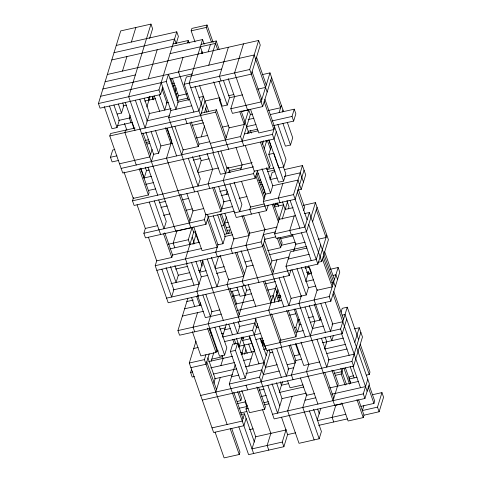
<?xml version="1.0" encoding="UTF-8"?>
<svg xmlns="http://www.w3.org/2000/svg" width="482" height="482" viewBox="0 0 482 482"><rect width="100%" height="100%" fill="white"/><g stroke="black" fill="none" stroke-linecap="round" stroke-linejoin="round"><path stroke-width="0.72" d="M162.789 87.29L160.56 94.55L100.045 108.161L98.424 103.528L120.717 30.908L150.974 24.1L152.595 28.733L149.625 38.415M122.47 71.077L126.929 56.551M131.387 42.03L135.846 27.504M276.282 131.743L274.053 139.009L122.765 173.032L109.782 135.966L110.523 133.544L135.02 128.037M104.22 106.462L112.011 128.7L117.054 127.567L119.283 120.307L113.927 105.016M117.192 114.017L121.512 113.041L123.741 105.781L122.765 103.003M150.974 24.1L128.682 96.725L175.737 231.101M118.578 160.452L112.095 161.91L110.468 157.277L112.698 150.016L114.861 149.528M125.651 130.14L124.91 132.562L136.267 165.001M130.218 115.27L129.369 118.036L130.99 122.669M148.269 78.795L157.186 49.748M146.835 107.028L150.016 96.653M152.276 99.208L153.125 96.442M160.56 94.55L158.94 89.917L176.773 31.818L116.258 45.429M166.212 81.524L168.441 74.258L178.177 102.064L175.948 109.324L166.212 81.524L100.654 96.267M257.382 170.983L255.153 178.25L134.123 205.471L132.502 200.837L133.514 197.536M152.113 149.354L149.775 156.963L119.518 163.766M145.245 167.176L146.462 170.652L144.232 177.912L140.822 168.182M182.985 57.466L178.527 71.993L188.426 100.256M187.444 42.94L188.185 40.518L173.056 43.922M195.053 41.958L191.161 30.836L191.902 28.414L207.031 25.016L213.116 42.392M151.396 161.597L153.734 153.987M175.183 91.14L176.201 87.838M194.638 191.86L168.676 117.722L170.905 110.456L161.169 82.657M145.841 132.092L153.625 154.33L158.668 153.198L160.898 145.938L155.547 130.646M177.093 100.22L178.605 95.285M123.995 172.002L133.243 198.415L148.372 195.011L149.113 192.589L140.593 168.266M193.891 112.047L184.154 84.248L186.383 76.987L221.684 69.046M111.8 59.955L202.573 39.536L189.197 83.115L213.538 152.619M211.399 42.03L206.29 27.432L207.031 25.016M171.833 140.901L166.525 158.192L190.866 227.697M208.543 215.996L205.995 224.293L145.48 237.903L143.859 233.27L145.341 228.432L137.069 204.796M201.356 53.418L201.964 51.435M208.2 51.797L210.429 44.531M208.784 65.184L216.213 40.976L201.084 44.38M181.654 154.788L183.353 149.257M200.554 115.547L205.013 101.021L219.424 97.786M290.929 270.022L289.23 275.553L168.2 302.774L155.216 265.709L156.837 260.425M204.513 112.577L206.639 105.66M228.372 47.26L219.455 76.307L221.075 80.94M174.87 126.314L183.142 149.95L198.271 146.546L199.018 144.124L191.227 121.886M201.247 136.864L204.639 125.796M177.002 230.697L173.183 243.145L174.803 247.778M228.667 149.215L215.683 112.143L216.43 109.727L201.301 113.125M239.885 111.932L244.266 124.44L229.137 127.844L219.4 100.039L219.961 98.226M197.686 172.008L201.295 160.253M148.426 237.234L156.704 260.864L171.833 257.46L172.574 255.044L164.784 232.8M243.5 43.856L234.583 72.903L247.567 109.974M189.245 223.064L193.065 210.616M213.695 81.844L222.214 106.173L227.257 105.034L229.486 97.774L223.401 80.398M189.932 244.38L188.311 239.741L192.131 227.293M174.9 265.492L178.304 275.222L176.075 282.482L170.477 266.498M271.613 77.524L262.696 106.57L232.438 113.378L230.812 108.745L234.638 96.292M193.782 231.836L185.474 258.9L187.1 263.534M192.975 244.392L196.017 234.487M225.419 139.949L229.245 127.501M262.696 106.57L249.712 69.504L258.629 40.452L107.341 74.481M205.995 224.293L204.374 219.659L206.073 214.129M227.329 167.218L223.274 180.419L236.252 217.49L266.516 210.682L268.209 205.151M330.218 269.281L338.141 267.504L339.768 272.137L330.851 301.184L179.557 335.213L177.936 330.58L187.866 298.225M228.715 172.604L229.354 170.532L241.603 167.772M243.796 145.811L240.548 136.545L248.833 109.571M203.067 261.111L199.668 272.179L206.151 270.721M242.175 141.178L250.483 114.107M197.584 191.185L205.862 214.821L220.991 211.417L223.961 201.735L218.605 186.444M226.191 194.469L227.203 191.167M195.939 261.521L201.289 276.813L196.831 291.339L198.457 295.972M247.615 133.363L248.254 131.285L257.623 129.182M262.786 74.511L269.992 72.89L261.075 101.937L230.812 108.745M240.632 169.754L242.121 164.91L236.035 147.534M218.069 244.488L215.731 252.098L217.358 256.731M226.558 216.822L223.907 225.468L221.744 225.956M197.524 312.649L193.065 327.176L194.686 331.809M200.56 302.75L199.753 305.389L196.584 296.352M215.008 268.082L218.617 256.328M207.296 214.382L217.96 244.832L223.003 243.699L225.233 236.439L217.689 214.894M228.733 233.294L229.8 229.836L226.914 230.486M246.121 418.448L243.892 425.714L213.634 432.517L189.293 363.012L195.981 341.226M194.373 376.581L192.21 377.063L190.589 372.429L191.601 369.128M255.153 178.25L253.532 173.616L254.345 170.971M262.557 144.22L263.618 140.762M234.047 238.319L230.86 248.694L232.487 253.327M212.044 311.227L208.194 323.771L219.551 356.21L224.594 355.077L226.823 347.811L219.28 326.266M264.178 148.854L266.709 140.617M269.01 140.142L278.747 167.941L283.79 166.808L272.432 134.376L274.662 127.109M279.12 112.583L281.349 105.323M250.61 206.688L249.76 209.453L251.387 214.086M228.787 279L227.094 284.531L240.072 321.602M227.136 424.485L204.422 359.614L205.91 354.77M283.392 166.856L285.826 173.803L283.597 181.069L278.554 182.202L268.817 154.403L271.047 147.137M282.362 111.938L282.97 109.956M209.23 353.872L206.043 364.247L190.914 367.646M245.272 145.48L254.273 171.194L269.402 167.79L270.149 165.368L261.871 141.738M249.815 232.842L245.989 245.29L258.973 282.362M211.188 361.12L213.827 352.535M192.348 331.58L200.867 355.903L215.996 352.499L216.737 350.083L209.194 328.531M266.516 210.682L263.268 201.416L265.606 193.806M270.161 178.967L272.185 172.369L275.065 171.719M226.438 323.844L222.389 337.051L252.646 330.242L256.093 319.024M273.469 125.615L293.64 121.078L292.02 116.445L294.249 109.185L270.474 114.529M241.078 250.616L246.682 266.606L242.223 281.127L243.844 285.766M257.219 170.52L265.498 194.156L270.541 193.017L272.77 185.757L266.444 167.688M293.64 121.078L295.87 113.818L294.249 109.185M213.779 383.28L215.195 378.659L207.893 357.807M220.846 365.627L223.076 358.361M283.79 166.808L286.019 159.548L264.925 99.31M277.891 124.609L285.434 146.154L290.477 145.022L292.707 137.762L287.35 122.47M283.838 306.757L261.117 241.886L265.046 229.095M238.451 316.969L246.76 289.899M215.779 392.047L220.238 377.52M230.378 351.517L232.607 344.256L237.65 343.124L247.387 370.923L245.157 378.189L240.114 379.322L230.378 351.517L235.421 350.384L237.65 343.124M265.076 238.915L262.744 246.525L156.837 270.342M275.481 205.025L276.12 202.946M282.856 183.491L278.397 198.012L280.018 202.645M238.837 347.522L242.078 336.96M303.178 205.386L315.427 202.633L306.51 231.679L276.252 238.488L274.626 233.854L283.543 204.802L274.18 206.911M253.628 453.514L229.287 384.009L235.234 364.645M247.206 353.408L242.663 340.437L243.723 336.978M282.193 219.117L287.802 200.855M241.446 354.312L244.284 345.07M270.679 264.895L271.896 260.931L264.347 239.385M288.381 208.881L289.019 206.808L286.911 200.783M244.488 354.324L245.91 349.703M166.573 298.141L317.867 264.118L293.526 194.614L302.443 165.561L284.434 169.61M304.064 170.194L295.147 199.247L234.632 212.857M272.481 274.324L276.939 259.798M267.685 250.61L280.651 247.694L282.139 242.856L280.193 237.295M254.267 334.876L257.713 323.657M297.629 190.161L301.232 189.354L305.69 174.827L302.443 165.561M294.213 215.924L289.754 230.45L291.381 235.083M248.875 366.085L253.333 351.559M237.204 401.446L240.807 400.632L241.548 398.216L239.355 391.956M276.409 285.073L268.709 310.161L281.693 347.233M274.18 302.25L278.03 289.706M289.23 275.553L285.983 266.287L290.441 251.761L307.016 248.037M303.582 210.622L304.594 207.32L298.509 189.944M238.801 408.338L246.73 406.555L245.103 401.922L245.531 400.536M262.702 346.257L263.714 342.955L262.274 343.28M293.659 251.206L295.996 243.603M279.693 297.93L280.331 295.858M240.898 414.628L244.501 413.815L242.271 421.081L212.008 427.883M285.977 429.974L255.719 436.776L245.983 408.977L247.152 405.169M304.299 213.659L309.342 212.52L304.883 227.046L274.626 233.854M342.16 315.108L345.04 314.463L369.381 383.967L364.922 398.493L274.15 418.906L259.545 377.207L267.823 350.233M261.166 381.84L270.083 352.788L268.926 349.48M215.105 432.185L224.112 457.9L239.241 454.496L239.982 452.074L231.709 428.444M312.589 221.786L317.048 207.266M283.32 276.12L291.11 298.364L288.881 305.624L279.144 277.825M280.066 342.6L280.916 339.828M255.828 436.433L252.002 448.881L282.265 442.078L286.085 429.625M241.753 390.444L249.543 412.682L264.672 409.278L265.413 406.862L258.599 387.395M301.304 295.749L298.967 303.359L334.665 405.296M305.859 280.91L308.625 271.884L306.468 272.372M320.705 244.958L316.246 259.485L285.983 266.287M299.762 324.326L297.424 331.935L295.803 327.296L298.141 319.693M291.11 298.364L306.239 294.96L308.468 287.7L301.413 267.54M317.867 264.118L326.784 235.065M271.559 313.764L280.813 340.178L295.942 336.773L296.683 334.351L288.405 310.721M279.415 391.824L282.506 381.768M318.114 262.298L321.717 261.485L328.405 239.699L315.427 202.633M270.956 433.029L267.136 445.476L268.757 450.11M276.433 382.63L282.03 398.614L277.572 413.14L267.835 385.341M317.283 289.58L314.095 299.955L325.452 332.387M290.369 344.757L295.888 360.506L291.429 375.032L293.05 379.665M299.708 353.42L299.304 354.74L295.412 343.618M310.324 335.791L314.782 321.265L309.269 305.516M292.116 396.349L287.658 410.869L299.015 443.307L319.186 438.771L321.416 431.511L313.625 409.266M320.638 317.493L319.825 320.132L314.228 304.148M330.851 301.184L329.224 296.55L338.141 267.504M308.89 364.024L306.558 371.628L317.915 404.067M238.849 426.847L248.585 454.653L283.886 446.712L287.706 434.258M306.841 394.264L302.786 407.471L314.144 439.903M324.723 348.408L326.748 341.804L325.049 336.942M333.411 335.394L331.791 340.672L330.333 336.502M341.015 312.294L342.226 308.335L347.269 307.197L358.632 339.635M255.201 318.198L266.564 350.637L342.208 333.622L340.581 328.989L347.269 307.197M342.208 333.622L346.666 319.096M317.192 420.057L320.801 408.296M333.044 400.663L338.243 383.72L333.622 370.513M345.112 385.154L341.22 374.032L343.021 368.158M354.776 342.262L359.235 327.736L354.192 328.875M335.93 404.892L332.11 417.346L333.731 421.979M202.271 400.084L353.565 366.055L351.944 361.422L360.861 332.375M350.534 383.196L349.076 379.027L349.818 376.605L353.42 375.797M353.565 366.055L362.482 337.008L359.235 327.736M364.922 398.493L363.301 393.86L367.76 379.334M366.362 375.141L369.248 374.49L369.989 372.068L360.253 344.269M363.856 405.693L362.368 410.537L377.496 407.133L381.955 392.607L372.592 394.716M341.786 402.922L348.118 420.997L363.247 417.593L363.988 415.171L358.632 399.879M360.97 406.344L373.942 403.428L374.683 401.006L369.085 385.022M363.988 415.171L379.117 411.767L383.576 397.246L381.955 392.607M191.161 30.836L206.29 27.432M114.029 52.695L174.544 39.084L176.165 43.717L178.394 36.451L176.773 31.818M170.086 53.604L215.472 43.398L217.665 49.652M105.112 81.741L135.37 74.939M102.883 89.007L254.171 54.978L267.155 92.044M170.062 78.891L192.396 73.873M172.122 83.633L174.285 83.145M173.05 86.17L175.213 85.682M98.424 103.528L158.94 89.917M184.154 84.248L249.712 69.504M190.818 87.748L251.339 74.138L260.256 45.085L258.629 40.452M123.018 105.944L126.621 105.13M144.636 101.081L155.439 98.653M176.334 93.954L177.774 93.629M187.118 93.779L178.473 95.725L172.387 78.349M166.182 102.997L168.338 102.509M176.984 100.569L187.793 98.135M177.454 102.226L189.703 99.467M199.072 97.364L203.392 96.388L198.933 110.914L168.676 117.722M118.56 120.47L130.809 117.716M148.824 113.662L171.152 108.637M228.787 95.677L233.83 94.544M257.605 89.194L265.534 87.411M170.905 110.456L191.8 105.757M219.4 100.039L220.84 99.72M229.486 97.774L242.452 94.858M117.301 125.748L132.436 122.35M146.594 120.928L169.646 115.74M109.782 135.966L215.683 112.143M141.66 133.791L202.181 120.181M241.518 111.535L248.724 109.914M192.017 125.416L203.543 122.826M252.508 114.065L250.345 114.547L248.646 109.685M268.36 110.499L280.608 107.745L270.872 79.94M145.142 140.467L148.745 139.653M145.841 142.564L149.438 141.75M248.14 119.554L253.906 118.259M147.028 144.058L149.914 143.407M222.678 127.043L228.438 125.748M110.468 157.277L116.951 155.819M160.898 145.938L172.429 143.341M196.204 137.997L207.73 135.406M246.633 126.652L255.996 124.549M271.848 120.982L292.02 116.445M199.018 144.124L209.821 141.696M244.404 133.918L258.093 130.839M210.291 143.353L240.548 136.545M121.139 168.399L272.432 134.376M146.462 170.652L149.342 170.001M193.288 160.12L200.494 158.5M209.116 158.813L201.187 160.596L199.488 155.734M143.509 178.075L151.432 176.298M268.817 154.403L273.86 153.264L277.03 162.301M145.6 184.365L153.529 182.588M198.192 172.538L218.364 168.001M252.207 162.645L226.992 168.314L220.907 150.938M148.414 190.492L155.62 188.878M253.598 166.838L220.461 174.291L212.911 152.746M266.697 169.586L273.897 167.965M132.502 200.837L253.532 173.616M256.587 174.11L258.744 173.628M267.389 171.682L274.595 170.062M159.259 202.765L165.742 201.307M258.677 180.401L260.84 179.919M269.486 177.972L270.926 177.647M269.956 179.629L277.162 178.009M284.362 176.388L300.214 172.821L303.461 182.094M182.292 199.837L188.775 198.379M219.75 191.414L226.956 189.794M259.376 182.497L261.539 182.015M260.075 184.594L262.238 184.112L264.913 191.758M160.88 207.399L167.362 205.941M221.148 195.608L228.354 193.987M272.77 185.757L297.984 180.087L301.232 189.354M163.446 215.346L169.929 213.888M185.781 210.321L192.264 208.863M223.244 201.898L230.444 200.277M239.09 198.331L247.013 196.548M262.865 192.981L265.028 192.499M203.766 208.531L192.963 210.959L186.877 193.583M232.541 206.567L221.732 208.995L214.189 187.45M263.268 201.416L293.526 194.614M145.341 228.432L157.59 225.678M264.19 203.952L250.507 207.031L241.5 181.316M208.224 217.033L234.162 211.2M143.859 233.27L204.374 219.659M273.71 205.254L278.03 204.278M176.894 231.041L192.029 227.637M224.648 223.046L228.251 222.238M293.092 207.652L285.169 209.435L282.488 201.789M195.812 231.788L193.65 232.276L191.944 227.408M226.275 227.679L229.878 226.871M168.14 244.278L188.311 239.741M279.084 219.328L295.653 215.599M224.54 234.342L231.74 232.722M169.76 248.917L199.301 242.271M224.516 236.602L232.438 234.818M277.084 227.028L249.706 233.186L243.621 215.809M172.574 255.044L201.392 248.561M275.596 231.872L263.347 234.626L264.973 239.259L275.776 236.831M155.216 265.709L261.117 241.886M280.024 238.819L292.99 235.903M218.515 256.671L220.678 256.189M175.49 269.095L187.739 266.341M295.086 242.193L281.398 245.272L278.717 237.626M305.148 242.187L295.779 244.29L292.375 234.559M318.114 239.271L326.043 237.487L316.306 209.682M178.304 275.222L189.836 272.631M198.476 270.685L200.639 270.197M269.083 254.803L306.546 246.38M215.52 268.613L224.166 266.673M245.055 261.973L251.538 260.515M171.032 283.621L191.926 278.921M201.289 276.813L207.778 275.355M216.424 273.408L225.787 271.306M246.682 266.606L253.164 265.148M271.896 260.931L289.188 257.045M288.212 259.027L309.107 254.327M173.128 289.911L199.06 284.073L191.517 262.527M305.07 268.179L309.396 267.209M186.853 301.527L193.336 300.069M230.8 291.646L238 290.025M265.377 283.868L275.463 281.596M311.486 273.499L307.884 274.306L305.208 266.66M250.224 289.531L246.627 290.339L244.675 284.778M232.42 296.279L239.626 294.659M184.624 308.793L201.193 305.064M251.622 293.725L240.096 296.316L236.933 287.278M267.474 290.158L275.397 288.375L277.017 293.008M305.654 281.572L313.577 279.789M333.032 275.415L335.912 274.764L337.539 279.397M182.395 316.053L203.284 311.354M235.704 304.064L253.713 300.015M270.288 296.285L273.167 295.635L274.788 300.268M308.468 287.7L315.674 286.079M331.52 282.512L333.683 282.024M277.662 295.809L280.542 295.165M219.834 309.884L211.905 311.667L205.82 294.291M278.132 297.466L281.012 296.822M221.226 314.077L205.38 317.644L197.59 295.406M237.078 310.516L281.747 300.467M177.936 330.58L329.224 296.55M219.822 329.104L225.588 327.808M224.618 329.79L230.378 328.489M239.024 326.549L254.876 322.982L256.496 327.615L258.659 327.127M289.453 315.204L295.942 313.746M221.443 333.737L223.606 333.249M298.033 320.036L299.473 319.711M308.118 317.771L313.161 316.632M193.752 348.492L198.072 347.516M224.733 341.521L260.75 333.417M298.936 324.832L301.093 324.344M310.462 322.241L321.271 319.807M241.47 338.942L243.633 338.454M294.363 327.621L295.803 327.296M242.663 340.437L250.586 338.653M255.888 339.515L262.377 338.051M295.984 332.255L303.19 330.634M323.362 326.097L312.553 328.531L305.01 306.986M332.008 324.157L342.81 321.723M216.189 351.39L218.352 350.902M238.524 346.365L251.49 343.449M260.852 341.34L263.738 340.696M189.293 363.012L204.422 359.614M264.937 345.998L340.581 328.989M211.797 359.138L222.606 356.704M240.614 352.655L242.054 352.33L242.753 354.318M208.664 361.602L232.438 356.258M241.084 354.312L254.773 351.233M263.419 349.287L266.299 348.643M270.083 352.788L272.969 352.143M190.589 372.429L192.752 371.947M210.761 367.893L234.535 362.548M243.898 360.44L251.104 358.819M322.428 342.78L343.323 338.081M213.574 374.02L236.626 368.838M245.272 366.892L264.003 362.681M294.261 355.873L300.027 354.577M324.519 349.07L345.413 344.371M214.478 378.816L232.487 374.767M277.156 364.723L265.624 367.314L252.646 330.242M295.888 360.506L301.648 359.211M326.862 353.541L347.034 349.004M231.517 376.749L238.723 375.129M245.922 373.508L261.774 369.941L263.395 374.574L279.247 371.013M287.218 364.711L295.141 362.928L289.055 345.552M287.893 369.067L293.659 367.772M319.59 361.94L303.744 365.501L296.195 343.955M328.236 359.994L354.174 354.162M229.287 384.009L259.545 377.207M200.651 395.451L351.944 361.422M259.111 390.245L264.154 389.113M288.646 383.606L281.446 385.226L280.229 381.75M334.038 373.393L341.961 371.616M335.454 375.333L341.22 374.032M303.009 384.883L290.043 387.799L287.609 380.846M261.202 396.535L266.245 395.403M279.217 392.487L303.708 386.98M237.18 403.705L245.103 401.922M349.076 379.027L356.999 377.243M264.016 402.669L268.341 401.693M282.03 398.614L306.522 393.107M329.58 387.92L358.397 381.437M245.983 408.977L248.146 408.489M264.714 404.766L269.04 403.789M314.427 393.583L306.498 395.367L300.413 377.99M240.428 412.972L246.911 411.514M305.016 400.205L315.818 397.777M331.67 394.21L365.531 386.594M272.529 414.273L363.301 393.86M335.821 405.242L342.31 403.783M249.555 429.643L253.158 428.829M317.698 420.581L345.799 414.267M318.602 425.377L347.42 418.9M295.526 432.824L287.603 434.607L281.518 417.231M269.992 72.89L283.458 111.348M282.934 123.476L290.477 145.022M359.512 346.691L369.248 374.49M256.538 57.189L266.275 84.995M324.693 251.803L334.43 279.608M309.342 212.52L335.309 286.657M377.496 407.133L379.117 411.767M323.205 256.647L332.942 284.446M368.097 386.745L373.942 403.428M322.464 259.069L332.2 286.868L317.066 290.272L308.552 265.944M333.821 291.502L343.558 319.301M297.376 191.981L307.112 219.786M308.739 224.419L321.717 261.485M333.08 293.924L367.151 391.227M264.184 101.732L273.921 129.531L258.786 132.936L250.513 109.306M252.08 71.716L261.816 99.515M341.34 333.05L349.131 355.294M352.945 366.181L360.488 387.727M350.221 366.772L354.119 377.894M277.512 163.693L283.597 181.069M290.104 200.379L299.84 228.179M301.467 232.812L311.203 260.617M268.763 139.876L271.438 147.522M325.181 302.449L332.725 323.994L330.495 331.255L320.759 303.455M267.287 140.208L270.697 149.938M356.921 399.524L363.247 417.593M265.835 140.611L266.299 141.937M345.407 367.826L350.763 383.118M309.974 268.564L311.679 273.427M343.931 368.164L349.534 384.148M308.625 271.884L309.36 273.969M340.804 368.302L346.341 384.124M260.401 142.076L269.402 167.79M277.445 202.922L278.662 206.398M250.417 130.279L251.387 133.062M262.021 168.694L270.541 193.017M296.99 268.546L306.239 294.96M321.41 338.286L328.959 359.831L326.73 367.091L316.993 339.292M241.114 110.902L248.983 133.375M273.649 203.802L279.247 219.792M331.905 370.152L337.502 386.136M216.213 40.976L219.135 49.321M228.203 78.566L234.529 96.641M272.173 204.139L278.506 222.214M291.947 269.685L301.196 296.093M256.641 173.406L264.919 197.036M255.9 175.828L264.172 199.458M324.778 372.526L333.785 398.24M277.246 237.963L280.651 247.694M218.985 81.404L227.257 105.034M202.573 39.536L204.193 44.175M295.544 309.125L305.281 336.924M294.141 308.914L299.653 324.669M258.75 212.405L264.835 229.781M200.343 46.802L202.699 53.52M300.997 342.124L308.787 364.368M216.43 109.727L226.166 137.527M263.485 244.103L273.222 271.902M286.688 310.36L295.942 336.773M276.843 291.767L280.006 300.804M317.668 409.079L319.373 413.948M188.185 40.518L189.161 43.302M276.343 294.888L278.777 301.834M234.113 182.22L241.904 204.458L239.675 211.719L229.938 183.919M199.662 85.736L208.664 111.45M228.197 167.218L230.083 172.616M205.501 108.125L206.959 112.294M241.904 215.454L248.965 235.608L233.836 239.012L224.829 213.291M264.865 281.018L271.679 300.479M309.45 410.965L319.186 438.771M195.077 86.278L202.783 108.287M217.96 151.613L225.504 173.159M263.395 281.355L270.938 302.901M281.066 347.359L288.61 368.905L286.38 376.165L276.65 348.366M207.007 153.312L212.604 169.296L208.146 183.823L209.766 188.456M271.607 349.498L281.337 377.304M236.903 252.321L244.452 273.866M248.266 284.754L255.809 306.305M189.998 122.916L198.271 146.546M212.713 187.787L220.991 211.417M235.433 252.658L243.705 276.288L228.576 279.693L220.057 255.364M221.485 214.014L228.299 233.475M220.015 214.345L226.829 233.806M185.425 118.952L187.052 123.585M263.714 342.955L265.907 349.209M170.67 77.988L177.731 98.147M261.883 340.81L262.859 343.588M260.539 338.424L262.973 345.377M241.976 286.145L245.139 295.183M260.147 338.039L266.233 355.421M192.499 156.59L200.289 178.828L198.06 186.094L188.323 158.289M213.267 215.9L223.003 243.699M272.011 383.636L279.801 405.88M249.616 336.394L254.725 350.992M249.224 336.014L258.961 363.814M162.03 88.935L166.899 102.835L164.669 110.101L159.313 94.809M207.483 219.455L217.219 247.254L202.091 250.658L193.812 227.028M232.24 291.321L236.783 304.293M229.944 288.134L239.193 314.547M248.706 344.064L251.628 352.402M282.265 442.078L283.886 446.712M238.042 321.518L239.747 326.386L237.518 333.646L233.619 322.524M167.35 128.736L171.731 141.244M166.88 128.122L176.611 155.927M211.447 257.298L219.238 279.536L217.008 286.802L207.272 258.997M256.882 387.04L264.672 409.278M154.27 95.942L159.626 111.234M165.386 127.682L170.983 143.666M262.576 409.742L270.848 433.372M152.402 96.322L153.619 99.798M236.566 338.557L239.241 346.203M149.215 96.298L149.697 97.689M234.24 339.105L235.945 343.967M228.823 324.356L232.475 334.779M147.986 97.328L148.956 100.111M195.09 231.836L198.933 242.826M232.77 339.436L234.475 344.305M180.738 194.234L189.986 220.642M235.421 350.384L245.157 378.189M202.229 260.135L223.323 320.373M246.037 385.238L247.664 389.878M144.184 98.208L149.541 113.499L145.082 128.025L135.346 100.226M192.161 237.114L194.517 243.832M200.355 260.515L202.301 266.076M139.768 99.214L147.311 120.765M151.125 131.652L158.668 153.198M237.638 391.601L240.807 400.632M214.858 327.272L224.594 355.077M202.874 294.966L210.423 316.511M244.501 413.815L254.394 442.084M222.021 355.354L223.238 358.825M142.973 132.996L150.517 154.541M233.764 392.246L243.012 418.659M209.417 328.453L211.851 335.406M186.474 263.66L194.017 285.211M207.477 328.176L215.996 352.499M125.26 102.491L134.996 130.297M147.98 167.362L157.716 195.168M131.839 122.464L134.032 128.718M158.717 199.928L166.26 221.473L164.031 228.733L154.294 200.934M191.541 297.484L194.71 306.522M118.349 104.01L121.512 113.041M163.555 233.83L171.833 257.46M124.458 123.368L126.893 130.315M139.123 168.604L148.372 195.011M206.79 361.825L216.526 389.625M230.233 428.781L239.241 454.496M149.251 202.066L160.608 234.505M109.51 106.022L117.054 127.567M166.061 267.504L173.845 289.748L171.616 297.008L161.88 269.209"/></g></svg>
